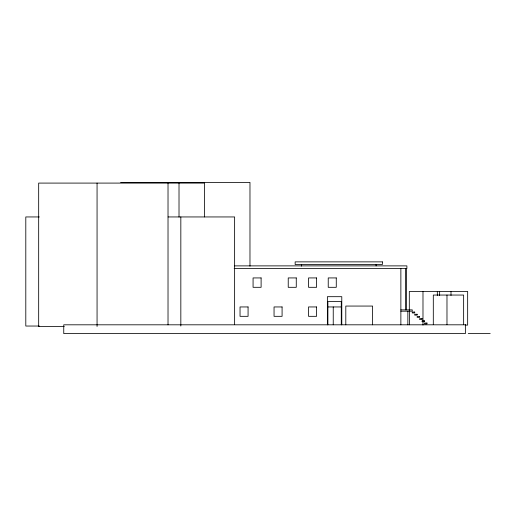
<?xml version="1.0" encoding="UTF-8"?>
<svg xmlns="http://www.w3.org/2000/svg" width="516" height="516" viewBox="0 0 516 516"><rect width="100%" height="100%" fill="white"/><g stroke="black" fill="none" stroke-linecap="round" stroke-linejoin="round"><path stroke-width="0.77" d="M120.628 182.406L249.976 182.406L249.976 266.185M39.345 216.946L25.8 216.946L25.8 326.041L39.345 326.041M168.081 216.946L234.625 216.946L234.625 324.441M234.561 265.882L406.892 265.882L406.892 268.559L234.148 268.559M327.886 306.949L341.276 306.949M400.868 309.864L412.252 309.864L412.252 311.187L400.868 311.187M465.277 325.099L467.657 325.099L467.657 291.476L409.311 291.476L409.311 310.69M64.268 326.48L38.674 326.48L38.674 183.09L204.555 183.09L204.555 216.926M468.251 333.594L490.2 333.594M463.639 324.674L463.639 295.049L433.305 295.049L433.305 324.674M450.997 291.476L450.997 295.475M446.979 295.049L446.979 324.674M439.638 291.476L439.638 295.475M437.323 291.476L437.323 295.475M422.985 291.476L422.985 325.099M409.614 311.187L409.614 324.809M407.859 311.187L407.859 324.809M406.447 268.559L406.447 309.864M405.557 268.559L405.557 309.864M400.868 268.559L400.868 324.809M376.1 264.547L376.1 265.882M372.591 324.809L372.591 306.059L345.804 306.059L345.804 324.809M341.786 324.809L341.786 296.687L327.376 296.687L327.376 324.809M341.276 324.809L341.276 301.589L327.886 301.589L327.886 324.809M333.239 306.949L333.239 324.809M301.402 264.547L301.402 266.153M180.832 216.946L180.832 326.041M179.013 182.406L179.013 217.043M168.023 183.09L168.023 324.867M97.06 183.09L97.06 326.48M382.369 261.864L295.152 261.864L295.152 264.547L382.369 264.547L382.369 261.864M261.109 277.93L253.072 277.93L253.072 287.309L261.109 287.309L261.109 277.93M296.268 277.93L288.231 277.93L288.231 287.309L296.268 287.309L296.268 277.93M316.579 277.93L308.542 277.93L308.542 287.309L316.579 287.309L316.579 277.93M336.271 277.93L328.234 277.93L328.234 287.309L336.271 287.309L336.271 277.93M248.073 306.949L240.037 306.949L240.037 316.327L248.073 316.327L248.073 306.949M282.084 306.949L274.048 306.949L274.048 316.327L282.084 316.327L282.084 306.949M316.579 306.949L308.542 306.949L308.542 316.327L316.579 316.327L316.579 306.949M414.709 312.064L412.252 312.064L412.252 312.941L414.709 312.941L414.709 312.064M417.16 314.257L414.709 314.257L414.709 315.134L417.16 315.134L417.16 314.257M419.618 316.45L417.16 316.45L417.16 317.34L419.618 317.34L419.618 316.45M422.075 318.643L419.618 318.643L419.618 319.52L422.075 319.52L422.075 318.643M424.526 320.836L422.075 320.836L422.075 321.72L424.526 321.72L424.526 320.836M426.984 323.035L424.526 323.035L424.526 323.913L426.984 323.913L426.984 323.035M465.374 324.809L63.752 324.809L63.752 333.594L465.374 333.594L465.374 324.809"/></g></svg>
